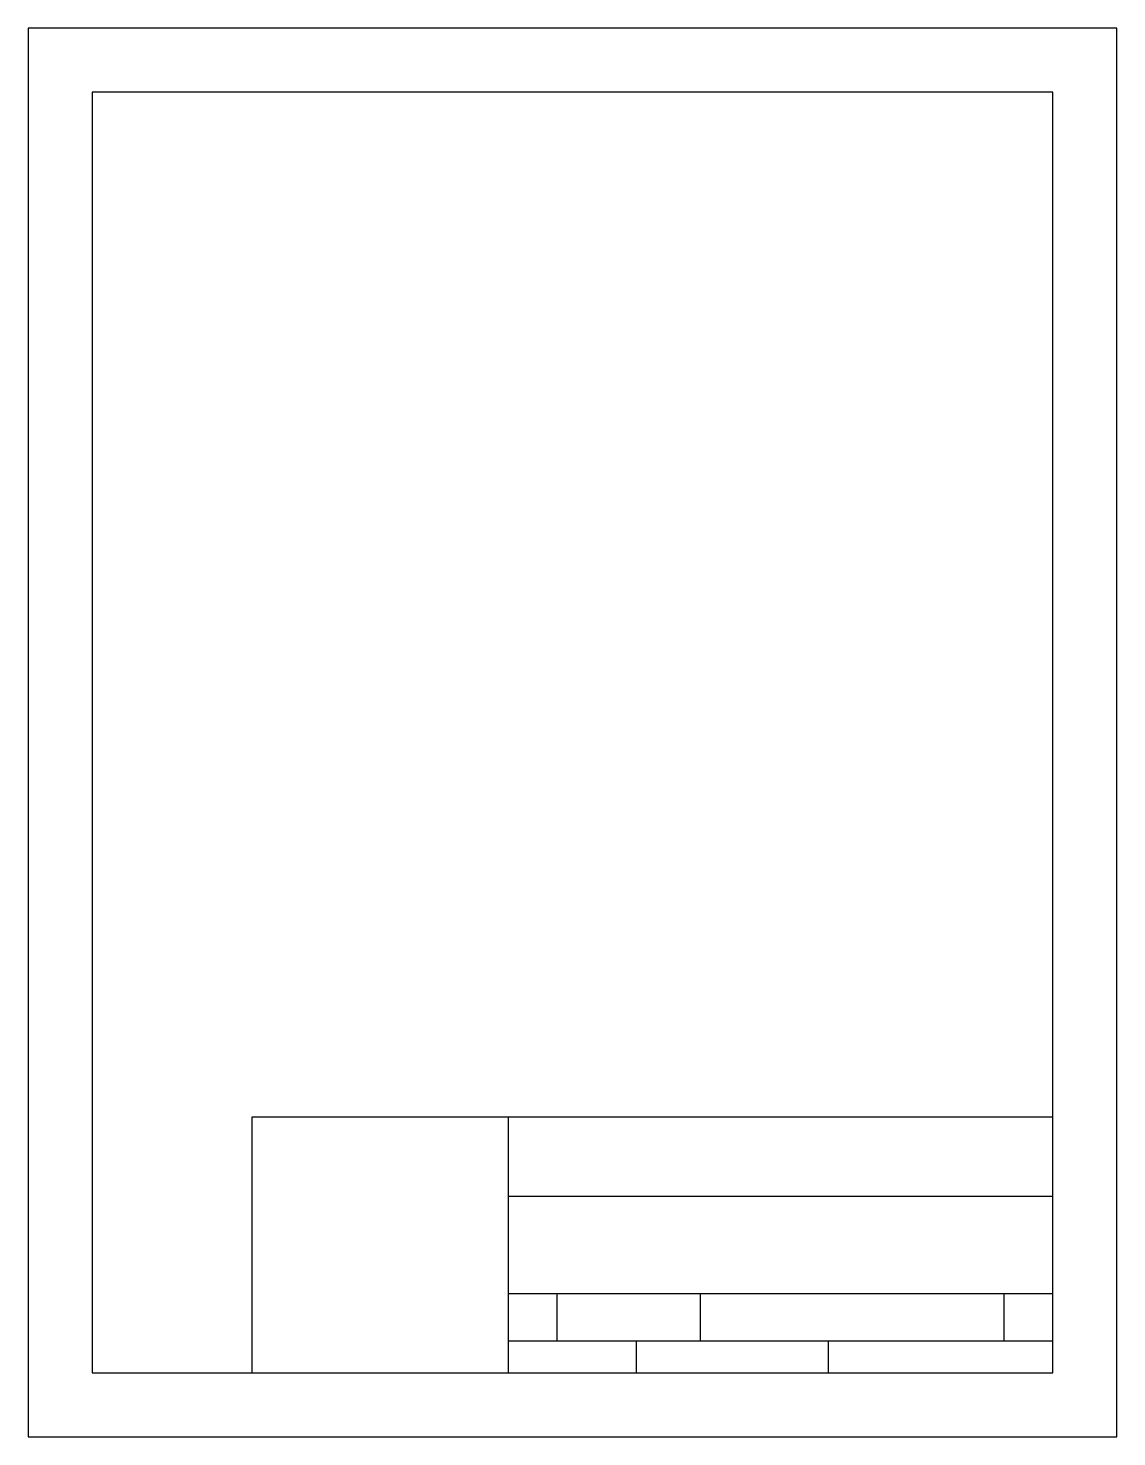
# Model space of a CAD drawing. Header units: inches. Extents: x 0 to 8.5, y 0 to 11.
import ezdxf

# ---------------------------------------------------------------- set-up
doc = ezdxf.new("R2010")
doc.units = ezdxf.units.IN
doc.header["$MEASUREMENT"] = 0

msp = doc.modelspace()

# ---------------------------------------------------------------- linework, layer by layer
for p, q in [((8, 10.5), (0.5, 10.5)), ((0.5, 10.5), (0.5, 0.5)), ((8, 0.5), (8, 10.5)), ((1.75, 2.5), (8, 2.5)), ((1.75, 0.5), (1.75, 2.5)), ((3.75, 0.5), (3.75, 2.5)), ((3.75, 1.88), (8, 1.88)), ((3.75, 1.12), (8, 1.12)), ((4.13, 0.75), (4.13, 1.12)), ((5.25, 0.75), (5.25, 1.12)), ((7.62, 0.75), (7.62, 1.12)), ((3.75, 0.75), (8, 0.75)), ((4.75, 0.5), (4.75, 0.75)), ((6.25, 0.5), (6.25, 0.75)), ((0.5, 0.5), (8, 0.5))]:
    msp.add_line(p, q)
msp.add_lwpolyline([(0, 0), (8.5, 0), (8.5, 11), (0, 11)], close=True)

doc.saveas('drawing.dxf')
